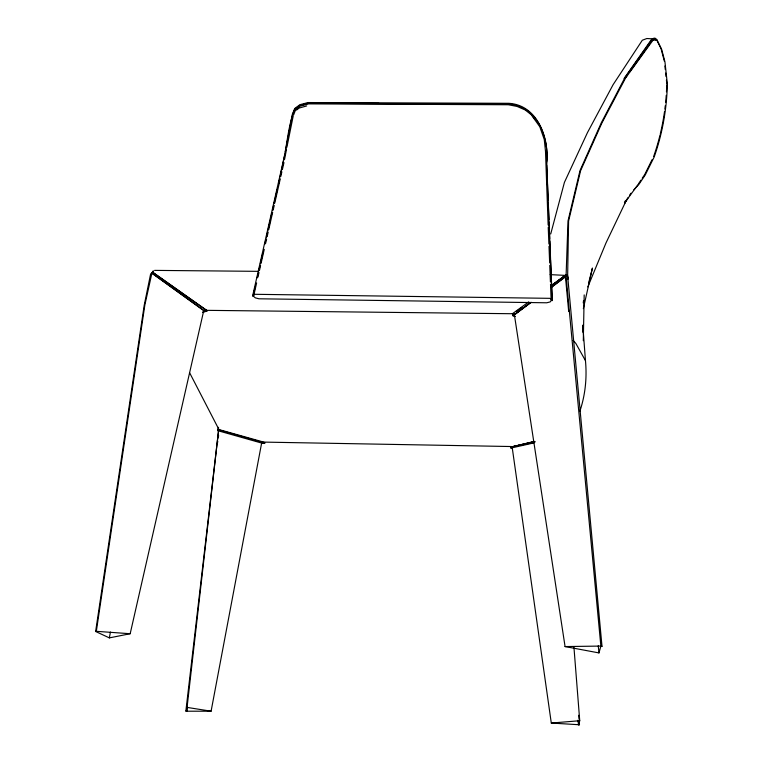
<?xml version="1.0" encoding="UTF-8"?>
<svg xmlns="http://www.w3.org/2000/svg" width="763" height="763" viewBox="0 0 763 763"><rect width="100%" height="100%" fill="white"/><g stroke="black" fill="none" stroke-linecap="round" stroke-linejoin="round"><path stroke-width="1.14" d="M567.596 278.905L568.588 221.051L580.586 170.702L601.912 122.967L625.574 78.017L653.033 40.143L654.463 39.075L656.914 39.666L661.635 49.299L664.945 61.851L667.367 84.149A758.269 419.021 17.7 0 1 654.168 157.016L645.24 174.985L638.898 184.379L633.834 189.815M583.313 340.689L584.191 294.909M218.58 430.485L186.658 710.944L185.867 711.059L218.638 429.95M552.212 299.725L551.134 299.735L551.191 298.905L549.818 298.333L254.623 294.299L253.44 294.823L253.736 295.643L252.696 295.567L282.968 162.509C287.241 144.903 287.947 126.248 294.594 109.328L299.535 105.494L307.489 103.32L508.94 104.102C538.134 105.952 549.446 139.314 546.747 164.493L552.212 299.725L552.154 300.574L551.077 300.584L550.218 301.91L546.718 302.787L258.943 298.791L255.262 297.828L252.696 295.567M185.867 711.059L186.716 711.202L187.259 706.471M583.256 302.949L583.523 300.651M202.91 312.506L207.259 310.808L152.562 272.172L151.894 273.164L203.75 310.617L130.177 633.729L109.367 637.887L95.633 631.487L144.207 305.305L150.645 273.869L153.334 272.2L153.468 270.913L152.6 271.351L152.323 272.696M95.633 631.487L96.329 631.316L144.856 304.99L151.894 273.164L204.827 311.17L207.259 310.808L152.562 272.172M217.417 443.494L217.77 441.205M218.304 437.771L218.647 435.482M285.944 148.575L292.391 114.049L294.861 108.422L299.916 104.684L308.052 102.547L508.835 103.31C537.047 104.998 549.017 136.968 546.642 161.565M109.367 637.887L110.425 632.031M189.758 373.031L218.971 429.569L263.702 442.101L264.809 443.074L262.863 443.408L217.865 430.685L218.561 427.461M284.923 154.107L280.116 176.892M285.333 151.894L285.744 149.672M186.716 711.202L211.093 711.202L261.757 442.416M217.865 430.685L218.495 427.337M286.888 147.278L293.202 116.043M284.589 159.333L286.449 149.596M583.342 308.634L592.441 268.032L588.769 282.463M253.001 296.406L255.109 287.117M257.217 277.837L258.266 273.202M258.791 270.875L259.849 266.239M260.374 263.912L262.739 253.469M264.847 244.189L265.906 239.544M266.43 237.226L267.479 232.581M268.004 230.264L270.379 219.82M270.903 217.503L271.952 212.858M272.486 210.54L273.536 205.896M274.06 203.578L277.217 189.653M278.533 183.854L279.592 179.21M253.736 295.643L256.626 282.92M257.942 277.131L258.991 272.505M259.525 270.188L260.574 265.562M261.099 263.245L264.256 249.358M265.562 243.578L266.621 238.953M267.145 236.635L268.195 232.009M268.719 229.692L272.658 212.333M273.192 210.025L274.241 205.39M274.766 203.082L280.288 178.78M280.813 176.472L281.862 171.837M282.386 169.529L283.97 162.586M550.714 233.983L564.42 182.386L587.434 132.667L613.09 84.703L642.303 40.239L646.833 38.522L653.853 38.903M579.184 721.207L579.479 724.764L578.631 724.621L579.737 720.72L573.938 647.196M515.302 316.464L513.041 315.739L514.443 315.129L565.068 646.566L598.965 652.918L600.758 646.604L601.997 646.299L567.577 275.357M293.593 115.003L295.596 109.777L300.269 106.105L308.624 103.882L508.32 104.75L517.085 106.438L525.192 109.967L531.239 114.736L539.822 126.792L544.267 139.562L545.497 151.322L548.139 224.999M587.815 286.917L605.975 242.987L626.833 199.305M652.069 159.677L644.754 174.479L642.208 178.256M624.43 202.453L625.631 200.421M624.62 203.435L628.235 197.35M638.393 183.912L640.939 180.135M629.637 195.166L630.982 193.211M624.115 78.465L651.154 39.914L652.632 38.894M625.546 77.702L626.9 75.804M629.609 72.008L644.535 51.111M645.899 49.214L649.284 44.464M624.611 202.996L637.925 184.675M551.182 287.537L566.07 276.292L568.006 220.955L579.994 170.607L601.273 122.843L624.821 77.836L652.174 39.39L653.719 38.245L654.978 38.15L656.333 39.142L661.054 48.727L664.382 61.307M534.157 441.443L510.6 447.166L534.892 442.216M295.415 109.653L299.134 106.763M531.153 302.339L513.041 315.739L529.799 302.806M551.201 286.287L566.098 274.794L551.725 285.219M296.492 110.082L299.134 108.06L306.65 105.943M513.041 315.739L531.029 302.348M550.915 287.565L566.07 276.292L600.862 646.07L601.997 646.299M516.208 311.647L521.863 307.46M551.067 285.848L565.192 275.386L550.18 274.623M206.21 310.341L513.385 313.736L512.44 313.707L514.672 314.47L512.44 313.707L528.73 301.89M652.003 40.668L653.376 39.724L655.789 40.458M579.479 724.764L551.296 723.057L512.221 447.643L511.096 448.034L513.06 446.727L511.096 448.034L533.986 442.893M511.096 448.034L513.108 446.765M202.624 312.077L204.827 311.17L203.75 310.617M301.709 104.998L307.994 103.358M600.862 646.07L565.068 646.566M534.93 441.481L510.6 447.166L534.739 441.701M551.296 723.057L579.737 720.72M326.831 103.158L379.001 103.386M154.574 270.388L258.037 271.342M263.702 442.101L511.372 446.536M130.177 633.729L96.329 631.316M186.887 707.377L211.093 711.202M218.151 429.712L264.809 443.074M512.44 313.707L514.663 314.49M528.501 111.818L530.18 113.143M573.089 340.346L575.846 343.436L585.459 360.641A865.376 321.566 13.2 0 1 579.832 411.352M532.374 115.747L535.073 119.619M664.888 65.999L665.269 69.528M665.651 73.048L666.032 76.567M666.414 80.086L666.795 83.606M598.268 645.803L598.965 652.918M565.478 276.959L568.683 311.514M578.697 715.284L578.993 718.841M578.335 721.064L578.631 724.621M578.135 720.11L578.526 724.85M585.459 360.641L582.789 325.133L582.942 332.277M546.699 164.951L547.367 181.604M547.462 183.988L548.139 200.64M548.235 203.015L548.902 219.677M548.998 222.052L549.665 238.705M549.761 241.089L550.428 257.741M550.524 260.126L552.154 300.574M548.235 227.374L548.902 243.979M548.998 246.354L549.665 262.958M549.761 265.333L550.419 281.938M550.514 284.313L551.134 299.735M567.939 277.007L567.958 279.363M666.757 84.788A756.343 418.219 17.7 0 1 666.461 91.856M666.233 95.346A756.343 418.219 17.7 0 1 665.641 102.261M665.269 105.685A756.343 418.219 17.7 0 1 664.859 109.071M664.554 111.379A756.343 418.219 17.7 0 1 660.329 133.763M660.052 134.927A756.343 418.219 17.7 0 1 653.643 156.501"/></g></svg>
